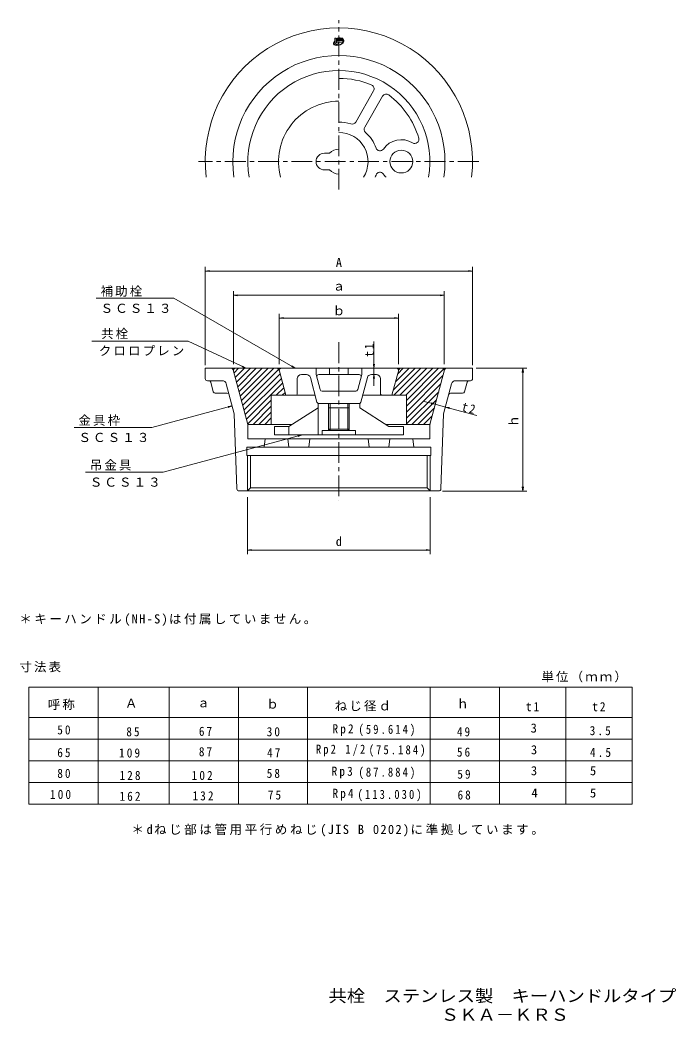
# Model space of a CAD drawing. Units: millimetres, scale not verified. Extents: x -186 to 129, y -232 to 249.
import ezdxf
from ezdxf.enums import TextEntityAlignment as Align

# ---------------------------------------------------------------- set-up
doc = ezdxf.new("R2010")
doc.units = ezdxf.units.MM
doc.header["$LTSCALE"] = 2
doc.linetypes.add('CHAIN1', pattern=[8, 5, -1, 1, -1])
for name, color, linetype, lineweight in [('0-F', 7, 'Continuous', 18), ('1-0_通り芯', 4, 'Continuous', 18), ('1-1_ピット', 3, 'Continuous', 18), ('1-2_蓋', 3, 'Continuous', 18), ('1-4_寸法', 7, 'Continuous', 18), ('1-5_仕様文', 7, 'Continuous', 9)]:
    doc.layers.add(name, color=color, linetype=linetype, lineweight=lineweight)
doc.layers.add('F-4_F-4ﾚｲﾔ', color=2, linetype='Continuous')
doc.layers.add('F-5_F-5ﾚｲﾔ', color=2, linetype='Continuous')
doc.styles.add('ＭＳ ゴシック', font='')
doc.styles.get('ＭＳ ゴシック').set_extended_font_data('MS Gothic')

msp = doc.modelspace()

# ---------------------------------------------------------------- linework, layer by layer
at = {"layer": '0-F'}
for p, q in [((-182.182, -71.448), (-182.182, -127.608)), ((-182.182, -71.448), (107.885, -71.448)), ((-148.902, -127.608), (-148.902, -71.448)), ((-114.777, -71.448), (-114.777, -127.608)), ((-81.497, -127.608), (-81.497, -71.448)), ((-48.217, -71.448), (-48.217, -127.608)), ((10.803, -127.608), (10.803, -71.448)), ((44.083, -71.448), (44.083, -127.608)), ((75.984, -71.448), (75.984, -127.608)), ((107.885, -71.448), (107.885, -127.608)), ((-182.182, -86.008), (107.885, -86.008)), ((107.885, -96.408), (-182.182, -96.408)), ((107.885, -106.808), (-182.182, -106.808)), ((107.885, -117.208), (-182.182, -117.208)), ((107.885, -127.608), (-182.182, -127.608))]:
    msp.add_line(p, q, dxfattribs=at)
at = {"layer": '1-0_通り芯'}
for p, q in [((-83.56, 79.738), (-81.365, 81.933)), ((-82.963, 77.507), (-78.537, 81.933)), ((-82.365, 75.277), (-75.708, 81.933)), ((-81.767, 73.046), (-72.88, 81.933)), ((-81.17, 70.815), (-70.051, 81.933)), ((-80.572, 68.584), (-67.223, 81.933)), ((-79.974, 66.354), (-64.395, 81.933)), ((-6.944, 71.502), (3.488, 81.933)), ((-6.684, 68.933), (6.316, 81.933)), ((-5.908, 75.366), (0.659, 81.933)), ((-4.873, 79.229), (-2.169, 81.933)), ((-3.856, 68.933), (9.144, 81.933)), ((-1.027, 68.933), (11.973, 81.933)), ((-0.649, 66.483), (14.801, 81.933)), ((-79.376, 64.123), (-62.056, 81.444)), ((-78.779, 61.892), (-61.428, 79.243)), ((-78.181, 59.662), (-60.83, 77.013)), ((-0.649, 63.655), (17.295, 81.598)), ((-0.649, 60.826), (16.897, 78.372)), ((-77.583, 57.431), (-60.232, 74.782)), ((-63.253, 68.933), (-59.635, 72.551)), ((-0.649, 57.998), (15.862, 74.509)), ((-60.424, 68.933), (-59.037, 70.32)), ((-0.649, 55.17), (14.827, 70.645)), ((-76.985, 55.2), (-65.649, 66.537)), ((-74.424, 54.933), (-65.649, 63.709)), ((1.943, 54.933), (13.791, 66.781)), ((4.772, 54.933), (12.756, 62.918)), ((-71.596, 54.933), (-65.649, 60.88)), ((-68.767, 54.933), (-65.649, 58.052)), ((7.6, 54.933), (11.721, 59.054)), ((-65.939, 54.933), (-65.649, 55.223)), ((10.429, 54.933), (10.686, 55.19))]:
    msp.add_line(p, q, dxfattribs=at)
at = {"layer": '1-1_ピット'}
for p, q in [((-16.447, 215.218), (-25.058, 200.304)), ((-12.117, 212.718), (-20.727, 197.804))]:
    msp.add_line(p, q, dxfattribs=at)
msp.add_circle((-3.149, 181.29), 5.5, dxfattribs=at)
for centre, radius, start, end in [((-33.149, 181.29), 43.765, 350.1326, 189.8674), ((-33.149, 181.29), 40, 66.80099, 90), ((-18.179, 216.218), 2, 330, 66.80099), ((-10.385, 211.718), 2, 53.19901, 150), ((-33.149, 181.29), 40, 16.35418, 53.19901), ((-33.149, 181.29), 19, 72.37362, 90), ((-26.79, 201.304), 2, 252.37362, 330), ((-18.995, 196.804), 2, 150, 227.62637), ((-33.149, 181.29), 14, 327.60758, 90), ((-33.149, 181.29), 19, 19.90174, 47.62637), ((3.314, 191.99), 2, 238.86877, 16.35418), ((-13.403, 188.439), 2, 199.90174, 325.11818), ((-3.149, 181.29), 10.5, 58.86877, 145.11818), ((-33.149, 181.29), 19, 336.7506, 340.09826), ((-13.403, 174.142), 2, 34.88182, 160.09826), ((-3.149, 181.29), 10.5, 214.88182, 225.58431)]:
    msp.add_arc(centre, radius, start, end, dxfattribs=at)
at = {"layer": '1-2_蓋', "color": 4, "linetype": 'CHAIN1'}
for p, q in [((-33.149, 167.828), (-33.149, 249.328)), ((34.069, 181.29), (-100.696, 181.29)), ((-33.149, 94.433), (-33.149, 18.333))]:
    msp.add_line(p, q, dxfattribs=at)
at = {"layer": '1-2_蓋', "color": 4}
for p, q in [((-35.115, 240.681), (-34.399, 240.681)), ((-35.115, 240.681), (-35.115, 238.472)), ((-34.399, 238.548), (-34.399, 240.681)), ((-33.889, 240.683), (-33.473, 240.683)), ((-32.63, 240.687), (-33.046, 240.687)), ((-34.05, 238.532), (-34.05, 239.131)), ((-34.042, 239.769), (-34.042, 240.531)), ((-33.889, 239.617), (-33.473, 239.617)), ((-33.765, 240.384), (-33.765, 239.909)), ((-33.626, 240.492), (-33.733, 240.492)), ((-33.704, 239.808), (-33.655, 239.808)), ((-33.594, 240.385), (-33.594, 240.33)), ((-33.322, 240.33), (-33.594, 240.33)), ((-33.594, 239.909), (-33.594, 239.96)), ((-33.321, 240.33), (-33.321, 240.531)), ((-33.198, 240.535), (-33.198, 239.773)), ((-33.046, 239.62), (-32.63, 239.62)), ((-32.922, 240.388), (-32.922, 239.913)), ((-32.783, 240.496), (-32.89, 240.496)), ((-32.861, 239.812), (-32.812, 239.812)), ((-32.751, 239.913), (-32.751, 240.389)), ((-32.478, 239.773), (-32.478, 240.535)), ((-38.149, 62.933), (-38.149, 64.933)), ((-37.399, 62.933), (-37.399, 51.933)), ((-28.899, 62.933), (-28.899, 51.933)), ((-28.149, 62.933), (-28.149, 64.933)), ((-38.149, 52.683), (-38.149, 51.933)), ((-28.149, 52.683), (-28.149, 51.933)), ((-77.091, 39.933), (-77.091, 22.933)), ((10.793, 39.933), (10.793, 22.933)), ((-77.177, 22.933), (-77.091, 23.019))]:
    msp.add_line(p, q, dxfattribs=at)
at = {"layer": '1-2_蓋'}
for p, q in [((-40.149, 185.29), (-37.621, 185.29)), ((-40.149, 177.29), (-37.621, 177.29)), ((-97.399, 81.933), (-97.399, 76.933)), ((31.101, 81.933), (-97.399, 81.933)), ((16.548, 81.933), (-82.845, 81.933)), ((-60.845, 81.933), (-5.452, 81.933)), ((-37.621, 81.933), (-37.621, 78.933)), ((-28.676, 81.933), (-28.676, 78.933)), ((-22.149, 81.933), (-22.149, 78.933)), ((31.101, 81.933), (31.101, 76.933)), ((-83.95, 81.192), (-76.914, 54.933)), ((-61.95, 81.192), (-58.665, 68.933)), ((-51.149, 78.933), (-48.789, 78.933)), ((-46.857, 77.451), (-43.702, 65.674)), ((-42.845, 78.933), (-23.452, 78.933)), ((-22.149, 78.933), (-24.094, 71.674)), ((-19.44, 77.451), (-22.595, 65.674)), ((-15.149, 78.933), (-17.508, 78.933)), ((-4.347, 81.192), (-7.632, 68.933)), ((17.653, 81.192), (10.617, 54.933)), ((-96.399, 75.933), (-89.252, 75.933)), ((-94.766, 75.192), (-93.555, 70.674)), ((-87.32, 74.451), (-83.442, 59.979)), ((-53.149, 76.933), (-53.149, 69.933)), ((-13.149, 76.933), (-13.149, 69.933)), ((21.023, 74.451), (17.145, 59.979)), ((30.101, 75.933), (22.955, 75.933)), ((28.468, 75.192), (27.258, 70.674)), ((-86.877, 69.933), (-92.589, 69.933)), ((-65.649, 54.933), (-65.649, 68.933)), ((-65.649, 68.933), (-44.575, 68.933)), ((-58.665, 68.933), (-44.575, 68.933)), ((-41.238, 70.933), (-25.059, 70.933)), ((-7.632, 68.933), (-21.722, 68.933)), ((-21.722, 68.933), (-0.649, 68.933)), ((-0.649, 54.933), (-0.649, 68.933)), ((20.58, 69.933), (26.292, 69.933)), ((-57.149, 53.933), (-43.149, 62.933)), ((-43.149, 64.933), (-23.149, 64.933)), ((-43.149, 64.933), (-43.149, 49.933)), ((-41.649, 64.933), (-24.649, 64.933)), ((-28.149, 62.933), (-38.149, 62.933)), ((-38.149, 62.933), (-38.149, 52.683)), ((-37.399, 62.933), (-37.399, 64.933)), ((-28.899, 62.933), (-28.899, 64.933)), ((-28.149, 62.933), (-28.149, 52.683)), ((-23.149, 64.933), (-23.149, 62.933)), ((-9.149, 53.933), (-23.149, 62.933)), ((-83.442, 59.979), (-82.182, 23.898)), ((17.145, 59.979), (15.885, 23.898)), ((-76.914, 47.933), (-76.914, 54.933)), ((-76.914, 54.933), (-55.593, 54.933)), ((-76.914, 54.933), (-55.593, 54.933)), ((-57.149, 53.933), (-64.149, 53.933)), ((-64.149, 49.933), (-64.149, 53.933)), ((-57.149, 53.933), (-57.149, 49.933)), ((-10.704, 54.933), (10.617, 54.933)), ((-10.704, 54.933), (10.617, 54.933)), ((-9.149, 53.933), (-2.149, 53.933)), ((-2.149, 49.933), (-2.149, 53.933)), ((10.617, 47.933), (10.617, 54.933)), ((-64.149, 49.933), (-2.149, 49.933)), ((-41.149, 49.933), (-41.149, 51.933)), ((-41.149, 51.933), (-25.149, 51.933)), ((-37.399, 51.933), (-38.149, 52.683)), ((-28.149, 52.683), (-38.149, 52.683)), ((-37.399, 51.933), (-28.899, 51.933)), ((-28.899, 51.933), (-28.149, 52.683)), ((-25.149, 49.933), (-25.149, 51.933)), ((-77.399, 43.933), (-77.399, 39.933)), ((-77.399, 43.933), (11.101, 43.933)), ((-76.914, 47.933), (10.651, 47.933)), ((-68.649, 47.933), (-69.149, 43.933)), ((-57.649, 47.933), (-57.149, 43.933)), ((-47.149, 47.933), (-47.649, 43.933)), ((-19.149, 47.933), (-18.649, 43.933)), ((-8.649, 47.933), (-9.149, 43.933)), ((2.351, 47.933), (2.851, 43.933)), ((11.101, 43.933), (11.101, 39.933)), ((-77.399, 39.933), (11.101, 39.933)), ((-77.399, 39.933), (11.101, 39.933)), ((-75.591, 39.933), (-75.591, 24.433)), ((9.293, 39.933), (9.293, 24.433)), ((-77.091, 22.933), (-75.591, 24.433)), ((-75.591, 24.433), (9.293, 24.433)), ((10.793, 22.933), (9.293, 24.433)), ((-81.183, 22.933), (14.886, 22.933))]:
    msp.add_line(p, q, dxfattribs=at)
at = {"layer": '1-2_蓋', "color": 5}
for p, q in [((-84.149, 81.933), (-83.95, 81.192)), ((-61.95, 81.192), (-62.149, 81.933)), ((-4.347, 81.192), (-4.149, 81.933)), ((17.851, 81.933), (17.653, 81.192))]:
    msp.add_line(p, q, dxfattribs=at)
at = {"layer": '1-2_蓋', "color": 1}
msp.add_line((-23.22, 64.933), (-23.149, 64.862), dxfattribs=at)
at = {"layer": '1-2_蓋', "color": 4}
for points in [[(-32.347, 239.62), (-32.093, 239.62), (-32.093, 240.395), (-31.896, 239.618), (-31.765, 239.618), (-31.575, 240.384), (-31.575, 239.62), (-31.321, 239.62), (-31.321, 240.683), (-31.724, 240.683), (-31.83, 240.251)], [(-31.832, 240.251), (-31.938, 240.683), (-32.347, 240.683), (-32.347, 239.62)], [(-33.769, 239.437), (-31.318, 239.437), (-31.318, 238.697), (-33.149, 238.697)], [(-33.594, 239.96), (-33.321, 239.96), (-33.321, 239.769)]]:
    msp.add_lwpolyline(points, dxfattribs=at)
at = {"layer": '1-2_蓋'}
msp.add_lwpolyline([(-44.149, 81.933), (-44.149, 78.933), (-42.204, 71.674)], dxfattribs=at)
for centre, radius, start, end in [((-33.149, 181.29), 64.25, 353.29651, 186.70349), ((-33.149, 181.29), 51, 351.54352, 188.45648), ((-33.149, 181.29), 29, 90, 194.9882), ((-40.149, 181.29), 4, 89.99998, 180.00002), ((-33.149, 181.29), 6, 90, 138.18991), ((-40.149, 181.29), 4, 179.99998, 270.00002), ((-33.149, 181.29), 6, 221.81009, 270), ((-84.916, 80.933), 1, 15, 90), ((-82.845, 80.933), 1, 90, 195.07292), ((-62.916, 80.933), 1, 15, 90), ((-60.845, 80.933), 1, 90, 195), ((-5.452, 80.933), 1, 345, 90), ((-3.381, 80.933), 1, 90, 165), ((16.548, 80.933), 1, 345, 90), ((18.619, 80.933), 1, 90, 165), ((-51.149, 76.933), 2, 90, 180), ((-48.789, 76.933), 2, 15, 90), ((-42.845, 77.933), 1, 90, 195), ((-23.452, 77.933), 1, 345, 90), ((-17.508, 76.933), 2, 90, 165), ((-15.149, 76.933), 2, 0, 90), ((-96.399, 76.933), 1, 180, 270), ((-95.732, 74.933), 1, 15, 90), ((-89.252, 73.933), 2, 15, 90), ((22.955, 73.933), 2, 90, 165), ((29.434, 74.933), 1, 90, 165), ((30.101, 76.933), 1, 270, 360), ((-92.589, 70.933), 1, 195, 270), ((-86.877, 68.933), 1, 15, 90), ((-54.149, 69.933), 1, 270, 360), ((-41.238, 71.933), 1, 195, 270), ((-25.059, 71.933), 1, 270, 345), ((-12.149, 69.933), 1, 180, 270), ((20.58, 68.933), 1, 90, 165), ((26.292, 70.933), 1, 270, 345), ((-42.736, 65.933), 1, 195, 270), ((-23.561, 65.933), 1, 270, 345), ((-81.183, 23.933), 1, 182, 270), ((14.886, 23.933), 1, 270, 358)]:
    msp.add_arc(centre, radius, start, end, dxfattribs=at)
at = {"layer": '1-2_蓋', "color": 4}
for centre, radius, start, end in [((-33.889, 240.531), 0.152, 90, 180), ((-33.473, 240.531), 0.152, 0, 90), ((-33.046, 240.535), 0.152, 90, 180), ((-32.63, 240.535), 0.152, 0, 90), ((-35.397, 238.927), 0.0626, 322.01794, 147.75533), ((-34.232, 238.506), 0.884, 182.19416, 278.85423), ((-34.224, 238.544), 0.175, 178.50222, 356.21227), ((-34.223, 238.5), 0.877, 278.32817, 0.85303), ((-33.723, 239.112), 0.327, 97.98212, 176.81095), ((-33.889, 239.769), 0.152, 180, 270), ((-33.427, 240.387), 0.338, 171.26836, 180.46741), ((-33.475, 239.915), 0.29, 181.07789, 195.15848), ((-33.645, 240.422), 0.117, 150.01446, 172.24092), ((-33.695, 239.855), 0.0622, 195.07587, 219.33216), ((-33.719, 240.461), 0.0338, 114.60731, 144.54739), ((-33.729, 239.831), 0.0205, 226.99615, 264.88915), ((-33.704, 240.033), 0.225, 263.03486, 269.949), ((-33.655, 240.033), 0.225, 270.051, 276.96513), ((-33.63, 239.831), 0.0205, 275.11084, 313.00385), ((-33.64, 240.461), 0.0338, 35.45261, 65.39269), ((-33.664, 239.855), 0.0622, 320.66784, 344.92413), ((-33.714, 240.422), 0.117, 7.75908, 29.98554), ((-33.884, 239.915), 0.29, 344.84152, 358.92211), ((-33.932, 240.387), 0.338, 359.69501, 8.73164), ((-33.473, 239.769), 0.152, 270, 360), ((-33.166, 238.518), 0.179, 130.46782, 181.57901), ((-33.148, 238.462), 0.235, 90.10422, 124.90014), ((-33.046, 239.773), 0.152, 180, 270), ((-32.584, 240.391), 0.338, 171.26836, 180.46741), ((-32.632, 239.918), 0.29, 181.07789, 195.15848), ((-32.802, 240.426), 0.117, 150.01446, 172.24092), ((-32.852, 239.859), 0.0622, 195.07587, 219.33216), ((-32.876, 240.465), 0.0338, 114.60731, 144.54739), ((-32.886, 239.834), 0.0205, 226.99615, 264.88915), ((-32.86, 240.037), 0.225, 263.03486, 269.949), ((-32.812, 240.037), 0.225, 270.051, 276.96513), ((-32.787, 239.834), 0.0205, 275.11084, 313.00385), ((-32.797, 240.465), 0.0338, 35.45261, 65.39269), ((-32.821, 239.859), 0.0622, 320.66784, 344.92413), ((-32.87, 240.426), 0.117, 7.75908, 29.98554), ((-33.04, 239.918), 0.29, 344.84152, 358.92211), ((-33.088, 240.391), 0.338, 359.69501, 8.73164), ((-32.63, 239.773), 0.152, 270, 360), ((-31.018, 239.886), 0.0646, 36.28354, 224.32278)]:
    msp.add_arc(centre, radius, start, end, dxfattribs=at)
for major_axis, ratio, start_param, end_param in [((-2.451, -0.892), 0.566667, 5.5845956, 9.6447958), ((-2.329, -0.848), 0.54386, 5.602577, 9.6324738)]:
    msp.add_ellipse((-33.247, 238.751), major_axis=major_axis, ratio=ratio, start_param=start_param, end_param=end_param, dxfattribs=at)
at = {"layer": '1-4_寸法'}
for p, q in [((-97.399, 83.448), (-97.399, 130.659)), ((31.101, 83.448), (31.101, 130.659)), ((-97.409, 128.657), (-95.426, 128.918)), ((-97.409, 128.657), (-95.426, 128.396)), ((-97.399, 128.659), (31.101, 128.659)), ((31.118, 128.663), (29.135, 128.924)), ((31.118, 128.663), (29.135, 128.402)), ((-83.845, 83.933), (-83.845, 119.015)), ((-83.845, 117.015), (-81.862, 117.276)), ((-83.845, 117.015), (-81.862, 116.754)), ((-83.845, 117.015), (17.548, 117.015)), ((17.548, 117.015), (15.565, 117.276)), ((17.548, 117.015), (15.565, 116.754)), ((17.548, 83.962), (17.548, 119.015)), ((-61.845, 83.962), (-61.845, 108.078)), ((-61.845, 106.078), (-59.862, 106.339)), ((-61.845, 106.078), (-59.862, 105.817)), ((-61.845, 106.078), (-4.452, 106.078)), ((-4.452, 106.078), (-6.435, 106.339)), ((-4.452, 106.078), (-6.435, 105.817)), ((-4.452, 83.962), (-4.452, 108.078)), ((32.851, 81.933), (57.281, 81.933)), ((55.283, 81.947), (55.022, 79.965)), ((55.281, 81.933), (55.281, 22.905)), ((55.283, 81.947), (55.544, 79.965)), ((-16.328, 78.933), (-16.589, 76.95)), ((-16.328, 78.933), (-16.067, 76.95)), ((-16.328, 73.451), (-16.328, 78.933)), ((7.906, 66.008), (13.204, 64.589)), ((13.204, 64.589), (11.221, 64.85)), ((13.204, 64.589), (11.356, 65.354)), ((13.204, 64.589), (18.034, 63.295)), ((18.034, 63.295), (19.881, 62.529)), ((18.034, 63.295), (20.017, 63.034)), ((33.109, 59.255), (18.034, 63.295)), ((55.3, 22.885), (55.039, 24.868)), ((55.3, 22.885), (55.561, 24.868)), ((-77.091, 19.962), (-77.091, -7.472)), ((10.793, 19.933), (10.793, -7.472)), ((16.648, 22.905), (57.281, 22.905)), ((-77.091, -5.472), (-75.108, -5.211)), ((-77.091, -5.472), (-75.108, -5.733)), ((-77.091, -5.472), (10.793, -5.472)), ((10.793, -5.472), (8.811, -5.211)), ((10.793, -5.472), (8.811, -5.733))]:
    msp.add_line(p, q, dxfattribs=at)
for points in [[(-16.328, 94.817), (-16.328, 81.933), (-16.067, 83.916)], [(-16.328, 78.933), (-16.328, 81.933), (-16.589, 83.916)]]:
    msp.add_lwpolyline(points, dxfattribs=at)
at = {"layer": '1-5_仕様文'}
for p, q in [((-112.482, 115.598), (-149.832, 115.598)), ((-54.173, 81.933), (-112.482, 115.598)), ((-105.631, 94.939), (-151.883, 94.939)), ((-77.739, 81.933), (-105.631, 94.939)), ((-77.739, 81.933), (-79.647, 82.535)), ((-77.739, 81.933), (-79.426, 83.008)), ((-54.173, 81.933), (-56.02, 82.699)), ((-54.173, 81.933), (-55.759, 83.151)), ((-84.485, 63.87), (-123.112, 53.52)), ((-84.485, 63.87), (-86.468, 63.609)), ((-84.485, 63.87), (-86.333, 63.104)), ((-123.112, 53.52), (-160.462, 53.52)), ((-50.866, 49.933), (-52.849, 49.672)), ((-50.866, 49.933), (-52.714, 49.168))]:
    msp.add_line(p, q, dxfattribs=at)
msp.add_lwpolyline([(-50.866, 49.933), (-117.661, 32.036), (-155.011, 32.036)], dxfattribs=at)

# ---------------------------------------------------------------- texts
at = {"layer": '0-F', "style": 'ＭＳ ゴシック'}
for s, p in [('Ａ', (-136.019, -82.599)), ('ｂ', (-68.06, -83.007)), ('ｈ', (23.394, -82.803)), ('ａ', (-101.325, -82.395)), ('3', (59.049, -94.519)), ('3', (59.173, -104.961)), ('3', (59.173, -115.03)), ('5', (87.574, -115.03)), ('4', (59.421, -125.721)), ('5', (87.574, -125.721))]:
    msp.add_text(s, height=4.399, dxfattribs=at).set_placement(p, align=Align.BOTTOM_LEFT)
at = {"layer": '0-F', "char_height": 4.399, "attachment_point": 7, "style": 'ＭＳ ゴシック'}
for s, insert in [('\\T1.2;＊キーハンドル(NH-S)は付属していません。', (-186.799, -41.919)), ('\\T1.17;寸法表', (-186.799, -64.268)), ('\\T1.17;単位（ｍｍ）', (64.247, -69.079)), ('\\T1.17;呼称', (-173.142, -82.363)), ('\\T1.17;ねじ径ｄ', (-35.148, -83.014)), ('\\T1.36;\\W0.9;t1', (56.783, -83.007)), ('\\T1.36;\\W0.9;t2', (88.684, -83.007)), ('\\T1.36;\\W0.9;50', (-168.565, -94.15)), ('\\T1.36;\\W0.9;85', (-135.376, -95.048)), ('\\T1.36;\\W0.9;67', (-100.478, -94.844)), ('\\T1.36;\\W0.9;30', (-67.856, -95.048)), ('\\T1.38;\\W0.9;Rp2', (-36.223, -94.844)), ('\\T1.39;\\W0.85;(59.614)', (-23.726, -94.973)), ('\\T1.36;\\W0.9;49', (23.598, -95.048)), ('\\T1.38;\\W0.9;3.5', (87.45, -94.519)), ('\\T1.36;\\W0.9;65', (-168.565, -105.06)), ('\\T1.38;\\W0.9;109', (-138.876, -105.252)), ('\\T1.36;\\W0.9;87', (-100.478, -104.64)), ('\\T1.36;\\W0.9;47', (-67.652, -105.048)), ('\\T1.39;\\W0.85;Rp2\\~1/2', (-44.216, -104.64)), ('\\T1.39;\\W0.85;(75.184)', (-18.804, -104.817)), ('\\T1.36;\\W0.9;56', (23.598, -104.844)), ('\\T1.38;\\W0.9;4.5', (87.574, -104.961)), ('\\T1.36;\\W0.9;80', (-168.565, -115.071)), ('\\T1.36;\\W0.9;58', (-67.856, -115.048)), ('\\T1.38;\\W0.9;Rp3', (-36.631, -115.252)), ('\\T1.39;\\W0.85;(87.884)', (-23.726, -115.556)), ('\\T1.38;\\W0.9;128', (-138.672, -116.068)), ('\\T1.38;\\W0.9;102', (-103.978, -116.068)), ('\\T1.36;\\W0.9;59', (23.802, -115.456)), ('\\T1.38;\\W0.9;Rp4', (-36.223, -125.864)), ('\\T1.39;\\W0.85;(113.030)', (-24.193, -126.264)), ('\\T1.38;\\W0.9;100', (-172.065, -125.184)), ('\\T1.38;\\W0.9;162', (-138.672, -126.068)), ('\\T1.38;\\W0.9;132', (-103.57, -125.864)), ('\\T1.36;\\W0.9;75', (-67.309, -125.442)), ('\\T1.36;\\W0.9;68', (23.899, -125.442)), ('\\T1.21;＊dねじ部は管用平行めねじ(JIS\\~B\\~0202)に準拠しています。', (-132.899, -143.114))]:
    msp.add_mtext(s, dxfattribs=dict(at, insert=insert))
at = {"layer": '1-4_寸法', "style": 'ＭＳ ゴシック'}
for s, p in [('A', (-34.649, 129.231)), ('ａ', (-36.149, 117.928)), ('ｂ', (-36.149, 106.076)), ('d', (-34.649, -4.824))]:
    msp.add_text(s, height=4.399, dxfattribs=at).set_placement(p, align=Align.BOTTOM_LEFT)
msp.add_text('ｈ', height=4.399, rotation=90, dxfattribs=at).set_placement((54.393, 53.489), align=Align.BOTTOM_LEFT)
at = {"layer": '1-4_寸法', "char_height": 4.399, "attachment_point": 7, "style": 'ＭＳ ゴシック'}
for s, insert, rotation in [('\\T1.36;\\W0.9;t1', (-16.327, 87.466), 90), ('\\T1.36;\\W0.9;t2', (25.605, 61.473), 345)]:
    msp.add_mtext(s, dxfattribs=dict(at, insert=insert, rotation=rotation))
at = {"layer": '1-5_仕様文', "char_height": 4.399, "attachment_point": 7, "style": 'ＭＳ ゴシック'}
for s, insert in [('\\T1.17;補助栓', (-147.762, 116.306)), ('\\T1.17;ＳＣＳ１３', (-147.762, 108.472)), ('\\T1.17;共栓', (-147.487, 95.881)), ('\\T1.17;クロロプレン', (-148.586, 87.875)), ('\\T1.17;金具枠', (-158.392, 54.228)), ('\\T1.17;ＳＣＳ１３', (-158.392, 46.393)), ('\\T1.17;吊金具', (-152.941, 32.744)), ('\\T1.17;ＳＣＳ１３', (-152.941, 24.909))]:
    msp.add_mtext(s, dxfattribs=dict(at, insert=insert))
at = {"layer": 'F-4_F-4ﾚｲﾔ', "style": 'ＭＳ ゴシック', "width": 1.1}
msp.add_text('共栓\u3000ステンレス製\u3000キーハンドルタイプ', height=5.865, dxfattribs=at).set_placement((-38.116, -224.461), align=Align.BOTTOM_LEFT)
at = {"layer": 'F-5_F-5ﾚｲﾔ', "style": 'ＭＳ ゴシック', "width": 1.1}
msp.add_text('ＳＫＡ－ＫＲＳ', height=5.865, dxfattribs=at).set_placement((15.884, -233.493), align=Align.BOTTOM_LEFT)

doc.saveas('drawing.dxf')
